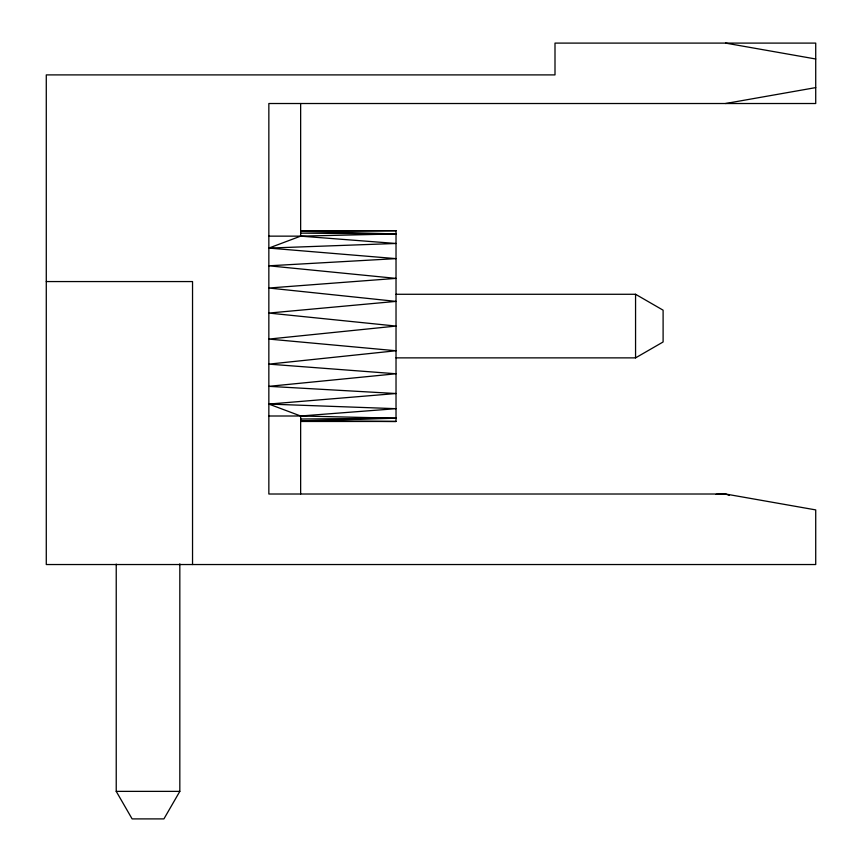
<?xml version="1.0" encoding="UTF-8"?>
<svg xmlns="http://www.w3.org/2000/svg" width="862" height="862" viewBox="0 0 862 862"><rect width="100%" height="100%" fill="white"/><g stroke="black" fill="none" stroke-linecap="round" stroke-linejoin="round"><path stroke-width="1.29" d="M179.824 563.845L179.824 791.37L163.92 818.9L132.123 818.9L116.23 791.37L116.23 564.104M396.024 357.87L635.563 357.87L663.104 341.977L663.104 310.18L635.563 294.276L396.024 294.276M396.024 421.464L300.644 420.85L396.024 418.21L300.644 416.001L268.847 404.073L396.024 393.525L268.847 386.338L396.024 373.774L268.847 364.13L396.024 350.759L268.847 339.078L396.024 326.073L268.847 313.068L396.024 301.388L268.847 288.027L396.024 278.383L268.847 265.808L396.024 258.632L268.847 248.084L300.644 236.145L396.024 233.936L300.644 231.307L396.024 230.693L396.024 421.464L300.644 421.464M725.556 103.515L815.721 87.612M268.847 416.001L300.644 416.001L396.024 408.685L268.847 404.073M268.847 248.084L396.024 243.472L300.644 236.145L268.847 236.145M716.139 494.357L725.556 494.012L815.721 509.905L815.721 564.535L46.279 564.535L46.279 74.897L554.999 74.897L554.999 43.1L815.721 43.1L815.721 103.515L268.847 103.515L268.847 494.012L725.556 494.012L729.317 495.37M300.644 419.029L396.024 418.21M300.644 230.693L396.024 230.693M46.279 281.562L192.538 281.562L192.538 564.535M116.23 791.37L179.824 791.37M300.644 233.128L396.024 233.936M725.556 43.1L815.721 58.993M635.563 294.276L635.563 357.87M300.644 103.515L300.644 236.145M300.644 416.001L300.644 493.98"/></g></svg>
